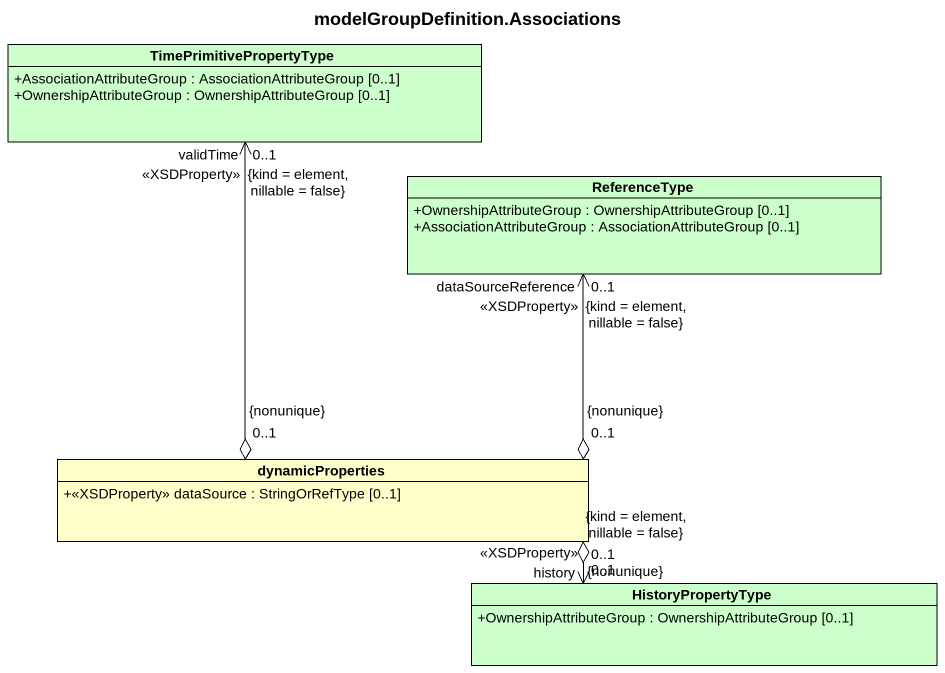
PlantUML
@startuml
title modelGroupDefinition.Associations
hide circle
hide empty members
skinparam classAttributeIconSize 0
class TimePrimitivePropertyType #CCFFCC {
  +AssociationAttributeGroup : AssociationAttributeGroup [0..1]
  +OwnershipAttributeGroup : OwnershipAttributeGroup [0..1]
}
class ReferenceType #CCFFCC {
  +OwnershipAttributeGroup : OwnershipAttributeGroup [0..1]
  +AssociationAttributeGroup : AssociationAttributeGroup [0..1]
}
class dynamicProperties {
  +<<XSDProperty>> dataSource : StringOrRefType [0..1]
}
class HistoryPropertyType #CCFFCC {
  +OwnershipAttributeGroup : OwnershipAttributeGroup [0..1]
}
dynamicProperties "0..1\n{nonunique}" o-up-> "validTime\n<<XSDProperty>>\n0..1\n{kind = element, nillable = false}" TimePrimitivePropertyType
dynamicProperties "0..1\n{nonunique}" o-up-> "dataSourceReference\n<<XSDProperty>>\n0..1\n{kind = element, nillable = false}" ReferenceType
dynamicProperties "0..1\n{nonunique}" o-right-> "history\n<<XSDProperty>>\n0..1\n{kind = element, nillable = false}" HistoryPropertyType
@enduml
